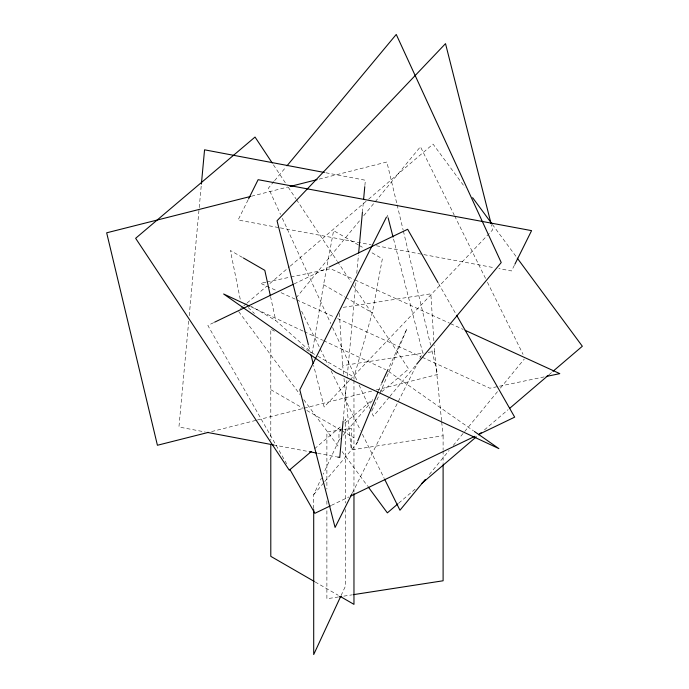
<?xml version="1.0" encoding="UTF-8"?>
<svg xmlns="http://www.w3.org/2000/svg" width="689" height="689" viewBox="0 0 689 689"><rect width="100%" height="100%" fill="white"/><g stroke="black" fill="none" stroke-linecap="round" stroke-linejoin="round"><path stroke-width="0.52" stroke-dasharray="3.44 2.58" d="M188.726 321.065L178.933 427.025L205.21 431.994M189.225 315.708L199.112 208.681M199.216 207.604L201.291 185.134M343.208 419.989L347.161 377.176M347.265 376.108L355.972 281.922M356.764 273.361L358.444 255.163M362.405 212.35L363.491 200.577M364.877 185.591L365.368 180.242L325.432 172.681M358.435 244.974L333.597 230.634L323.572 284.695L312.186 352.983L275.764 320.523L251.571 306.562M353.965 379.234L353.965 377.107L372.327 312.84L382.352 258.78L370.389 251.881M324.743 481.585L356.497 443.966L357.315 442.002M378.45 390.956L381.301 384.083M379.949 393.436L406.958 328.687L388.467 368.529M341.167 428.687L338.954 433.45L338.954 440.254L323.175 474.265M344.707 421.074L345.585 419.162L345.585 503.039M313.702 508.62L313.702 494.668L321.367 478.149M356.497 443.966L357.402 442.019M371.836 410.928L379.501 394.409M341.098 595.52L345.585 585.848L345.585 509.498M248.109 199.853L238.084 220.015L279.26 227.68M514.399 265.196L511.539 270.958L498.87 268.598M352.415 492.902L416.449 365.273M419.816 358.556L422.71 352.802L393.316 238.084M296.124 297.906L360.33 219.825M363.749 215.666L420.445 146.723L454.18 214.977M429.333 474.514L449.142 450.425M453.241 445.439L497.647 391.447M500.378 388.122L524.286 359.047M273.929 181.491L268.434 188.097L280.544 214.417M274.618 180.664L285.616 167.444M389.216 397.2L373.412 416.199L370.269 409.369M389.905 396.373L416.018 364.981M338.954 440.254L340.34 438.617M343.096 435.345L372.783 400.18M380.38 391.18L381.758 389.543M313.702 494.668L324.054 482.403M349.271 380.604L324.149 407.018L313.624 365.403M350.012 379.828L492.626 229.868L491.317 224.666M240.521 308.612L242.967 306.519M243.785 305.821L246.231 303.728M247.05 303.031L266.626 286.305M269.89 283.515L289.466 266.781M290.284 266.083L367.788 199.862M368.598 199.164L433.045 144.087L464.946 187.287M398.776 503.108L415.097 489.164M484.436 429.91L508.094 409.688M548.883 374.833L552.147 372.043M314.615 448.711L340.788 426.517M344.879 423.055L372.68 399.474M381.68 391.852L408.663 368.968L353.5 285.694M213.668 322.641L207.845 325.449L286.65 463.775M294.169 283.902L328.11 267.565M331.366 505.373L348.823 496.976M251.459 196.227L287.916 187.012M319.171 179.114L386.882 162.001L396.881 203.866M211.592 431.572L256.386 420.256M257.428 419.989L372.008 391.033M376.177 389.974L437.636 374.446L431.633 349.332M265.816 282.232L260.588 283.317L276.203 290.465M266.858 282.008L289.836 277.219M290.879 277.004L330.556 268.727L353.974 279.441M544.146 376.9L489.845 388.226L421.556 356.98M343.243 307.363L430.849 293.815L433.837 340.719M343.561 374.127L342.691 365.583L423.959 353.018M428.179 352.363L434.518 351.381L434.104 344.982M342.795 429.609L326.887 432.072L326.887 489.069M343.854 429.445L351.278 428.3L351.278 449.943L443.105 435.741L441.683 421.857M338.506 596.95L326.887 598.75L326.887 509.498M343.794 596.14L352.243 594.831M280.32 227.878L371.121 244.793M376.392 245.775L422.848 254.43M423.907 254.629L494.65 267.806M273.524 444.922L308.207 451.484M317.672 453.276L336.594 456.859M354.947 279.889L449.581 323.193M450.554 323.641L463.232 329.437M281.078 292.696L295.71 299.388M296.683 299.836L333.76 316.802M337.662 318.585L420.583 356.532M250.813 306.674L303.229 331.151M304.202 331.598L322.65 340.211M323.615 340.667L385.745 369.666M359.357 245.508L363.956 248.161M323.572 284.695L344.733 296.907M345.654 297.441L372.327 312.84M242.476 257.462L230.384 250.477L240.409 300.111M274.472 331.211L270.794 329.084L270.794 440.202M301.145 346.61L316.828 355.67M317.758 356.204L353.965 377.107M270.794 389.664L303.134 408.336M306.838 410.472L341.029 430.212M341.951 430.746L353.965 437.687M315.149 581.955L338.256 595.287M388.467 371.345L473.472 430.832M248.195 307.544L254.43 313.486M492.377 224.433L516.621 257.264M238.713 311.566L299.956 394.504M303.78 399.689L339.505 448.065M342.063 451.528L367.582 486.081M273.421 164.809L285.883 183.618M288.252 187.193L295.96 198.837M296.554 199.732L336.895 260.623M337.489 261.519L351.132 282.111M438.523 283.489L456.101 314.339M454.654 215.933L485.53 278.425M487.433 282.266L523.063 354.37M301.61 311.239L319.67 347.764M320.144 348.729L328.222 365.075M331.073 370.837L360.528 430.444M362.423 434.285L384.281 478.51M282.344 218.318L330.789 323.589M332.589 327.49L357.264 381.103M359.055 385.005L369.821 408.396M387.433 215.14L388.234 218.275M308.62 345.637L310.463 352.914M397.131 204.909L403.134 230.023M403.384 231.073L430.634 345.146M270.519 296.485L275.764 320.523M434.518 351.381L441.58 420.79M344 378.399L351.278 449.943M339.367 313.349L342.691 365.583M443.105 435.741L443.105 449.71M443.105 450.778L443.105 463.671M353.965 380.302L353.965 492.523M326.887 500.894L326.887 505.192"/><path stroke-width="1.03" d="M201.395 184.058L204.555 149.814L324.381 172.483M343.105 421.065L339.746 457.453L337.644 457.057M358.642 253.018L362.405 212.35M363.585 199.509L364.774 186.659M357.72 441.02L378.046 391.938M381.706 383.101L388.019 369.502M340.65 596.493L313.702 654.55L313.702 509.688M248.583 198.888L258.125 179.691L531.581 230.634L514.881 264.24M386.469 217.061L299.81 389.793L335.078 527.447L351.933 493.867M425.234 479.501L399.956 510.239L384.755 479.475M286.986 165.799L396.253 34.45L501.23 262.543L416.707 364.154M397.958 503.805L387.356 512.866L368.219 486.942M421.616 483.583L476.28 436.878M478.726 434.785L481.172 432.692M509.722 408.293L548.065 375.531M552.966 371.345L582.334 346.248L517.258 258.134M311.35 451.484L289.268 470.208L135.638 238.299L255.033 137.051L272.241 163.017M214.632 322.176L293.195 284.368M329.084 267.091L407.638 229.282L437.989 282.559M330.393 505.838L314.873 513.314L289.845 469.381M350.761 496.037L474.902 436.283M478.786 434.423L514.674 417.146L456.626 315.269M250.417 196.486L106.666 232.813L157.419 445.258L208.466 432.365M290 186.486L317.086 179.64M546.239 376.47L559.812 373.636L465.187 330.332M339.565 596.786L341.675 596.467M353.302 594.667L443.105 580.775L443.105 464.748M207.311 432.391L273.524 444.922M309.266 451.683L316.621 453.078M249.84 306.217L223.632 293.988L335.801 372.473L498.888 448.608L474.351 431.443M243.406 257.996L264.809 270.346L270.286 295.435M314.227 581.421L270.794 556.342L270.794 444.5M340.108 596.355L353.965 604.365L353.965 493.6M472.602 197.657L491.739 223.572M388.234 218.275L393.049 237.042M491.05 223.624L445.516 43.631L277.038 220.781L308.362 344.595M310.989 354.999L313.099 363.318"/></g></svg>
